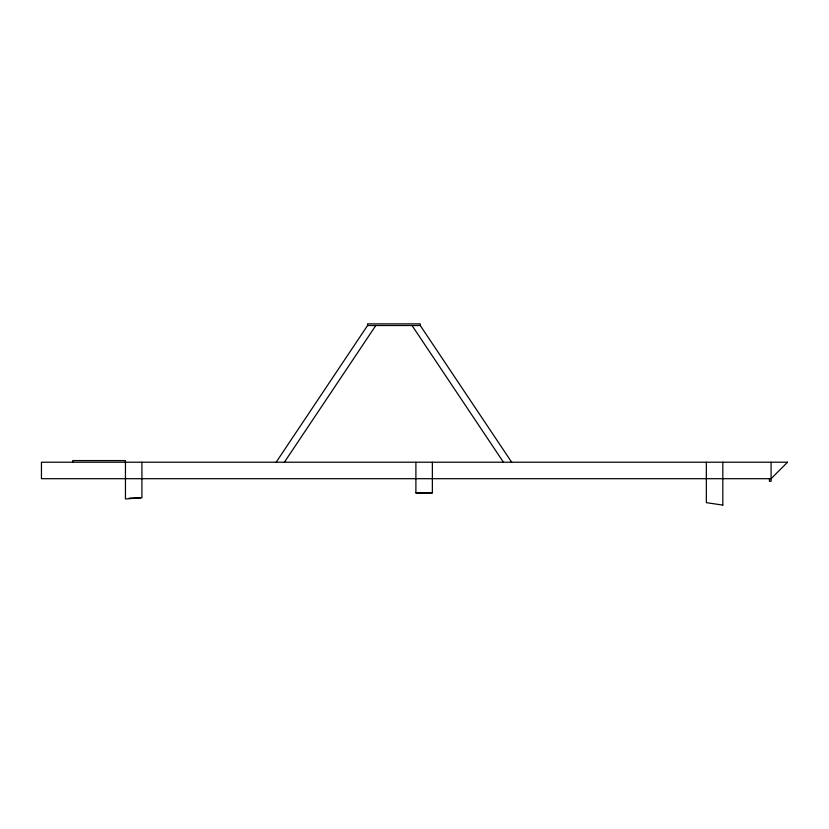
<?xml version="1.0" encoding="UTF-8"?>
<svg xmlns="http://www.w3.org/2000/svg" width="829" height="829" viewBox="0 0 829 829"><rect width="100%" height="100%" fill="white"/><g stroke="black" fill="none" stroke-linecap="round" stroke-linejoin="round"><path stroke-width="1.24" d="M276.15 462.219L367.558 325.517L367.558 323.87L420.262 323.87L420.262 325.517L511.669 462.219M284.388 462.219L375.796 325.517M129.251 498.146L140.65 497.804M432.365 462.219L432.365 492.851L415.899 492.944L415.899 462.219M367.558 325.517L420.262 325.517M415.899 492.84L432.365 492.84M722.815 505.089L706.339 502.654L706.339 462.219M412.034 325.517L503.441 462.219M771.084 462.219L771.084 481.307L769.436 481.307L769.436 478.696M722.815 462.219L722.815 505.13M141.914 462.219L141.914 497.794L125.448 498.944L125.448 460.572L72.745 460.572L72.745 462.219M787.55 462.219L771.084 478.696L41.45 478.696L41.45 462.219L787.55 462.219"/></g></svg>
